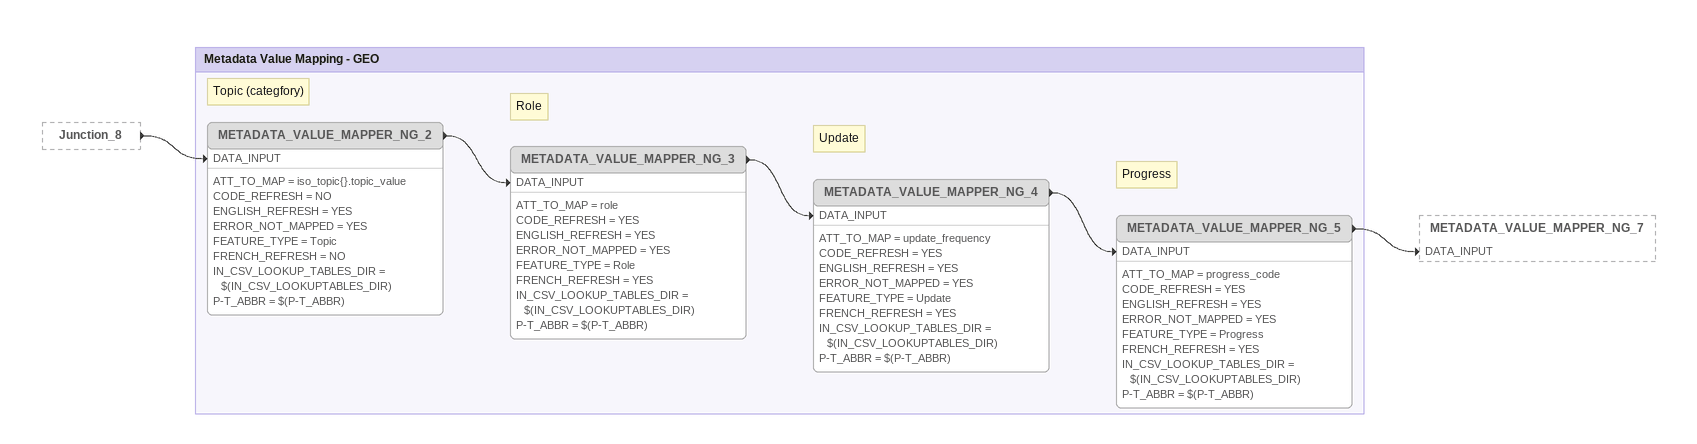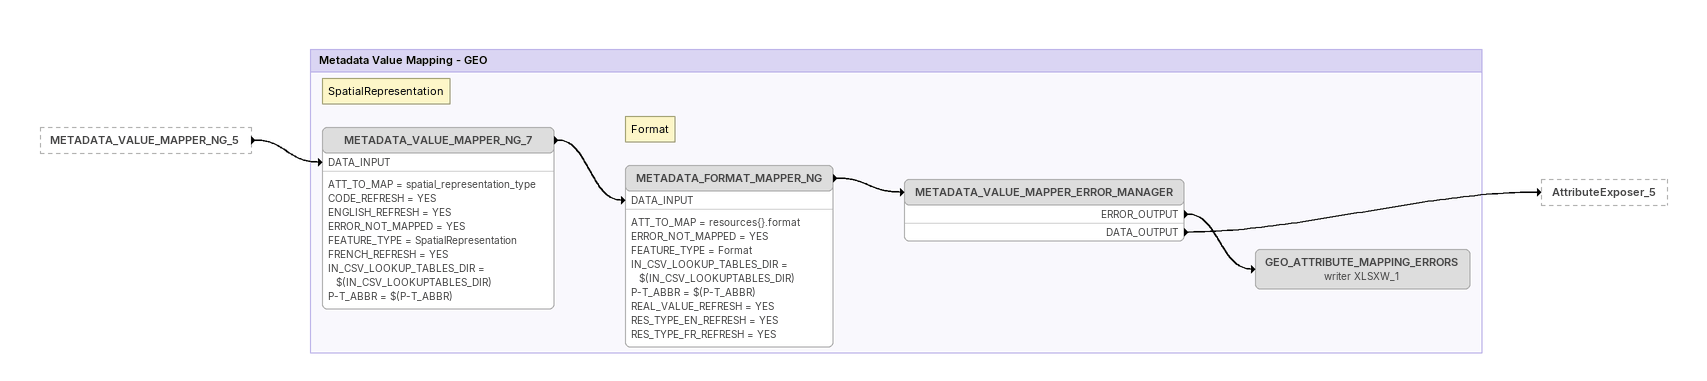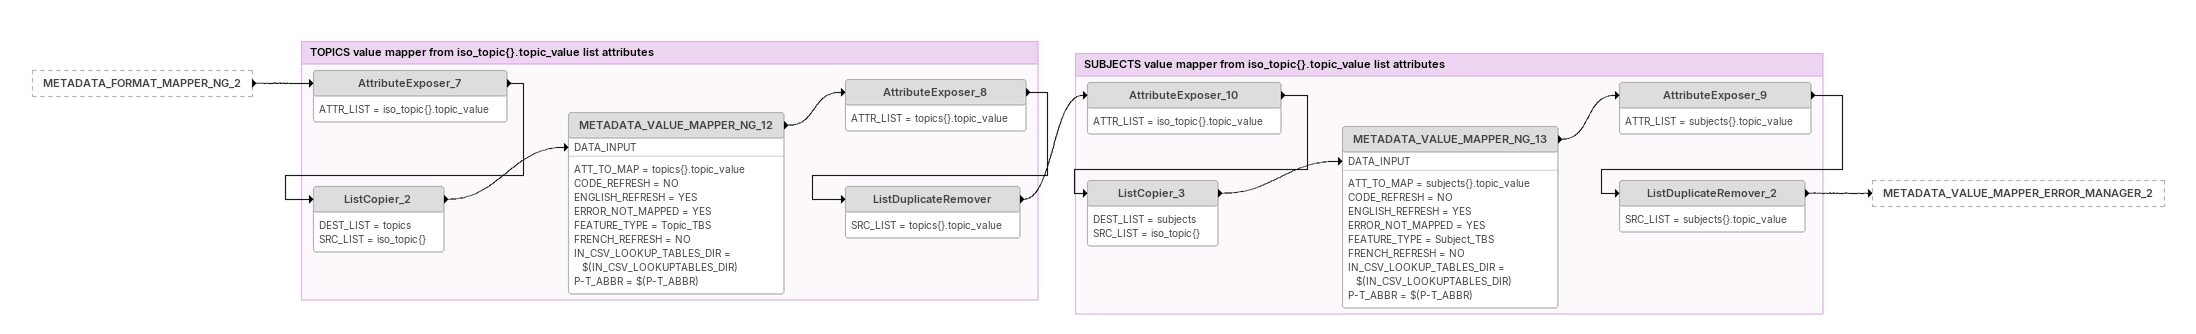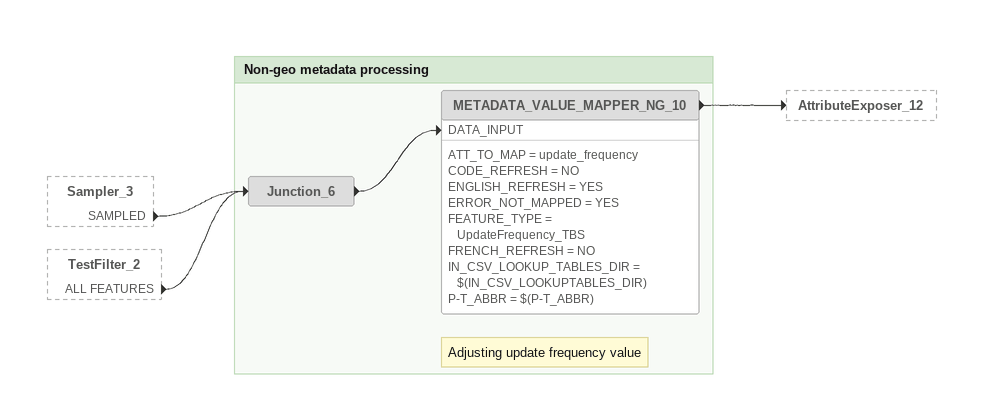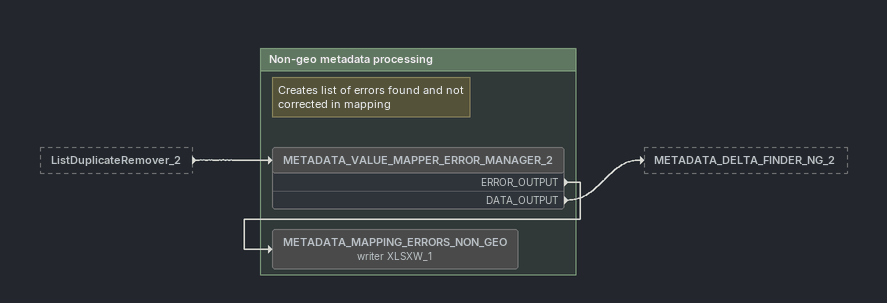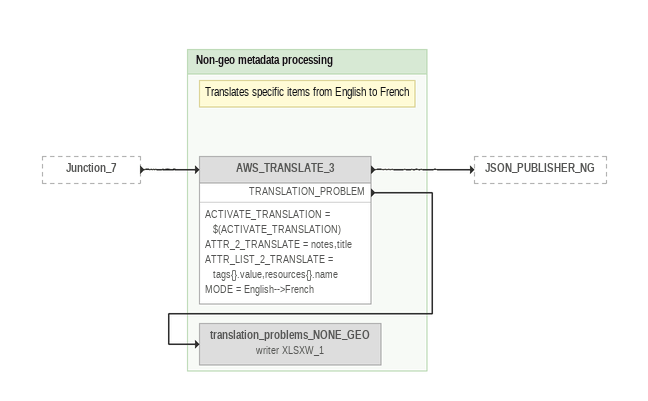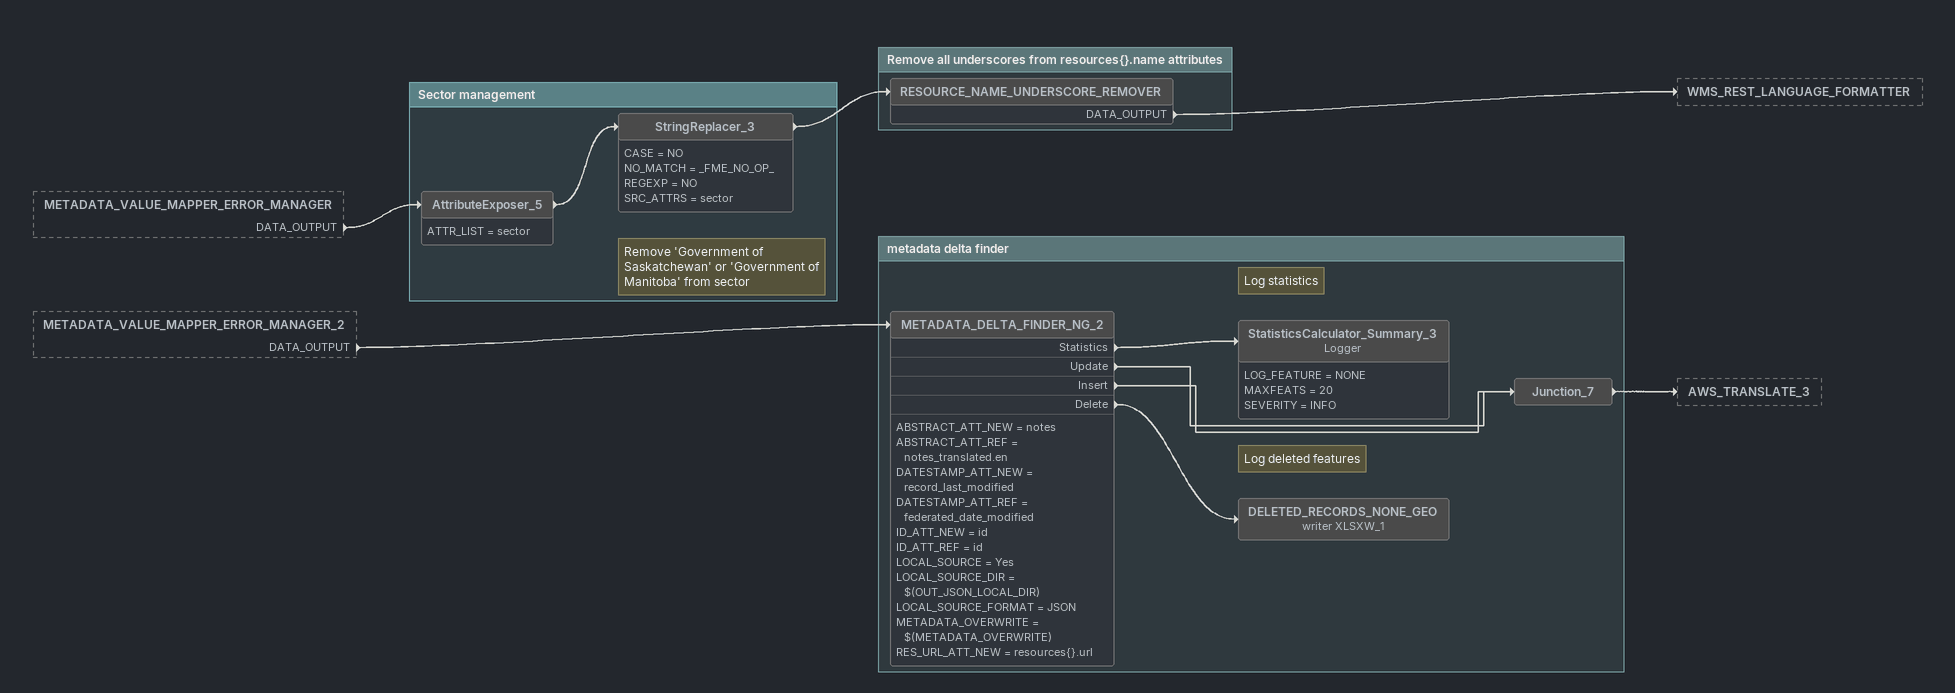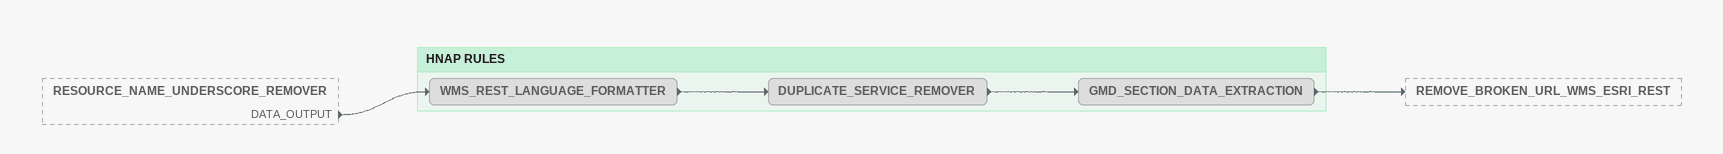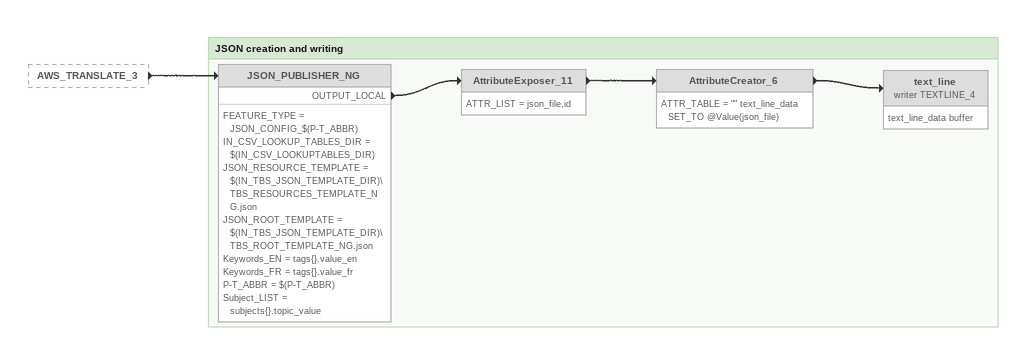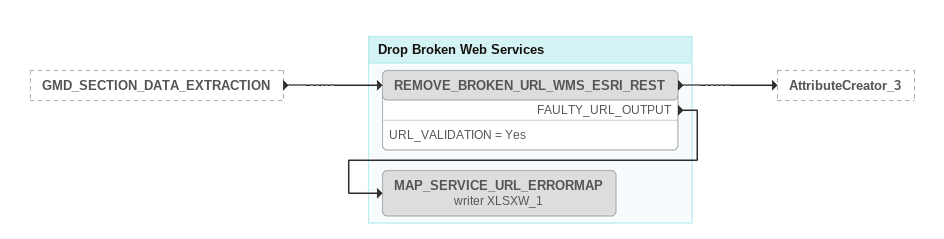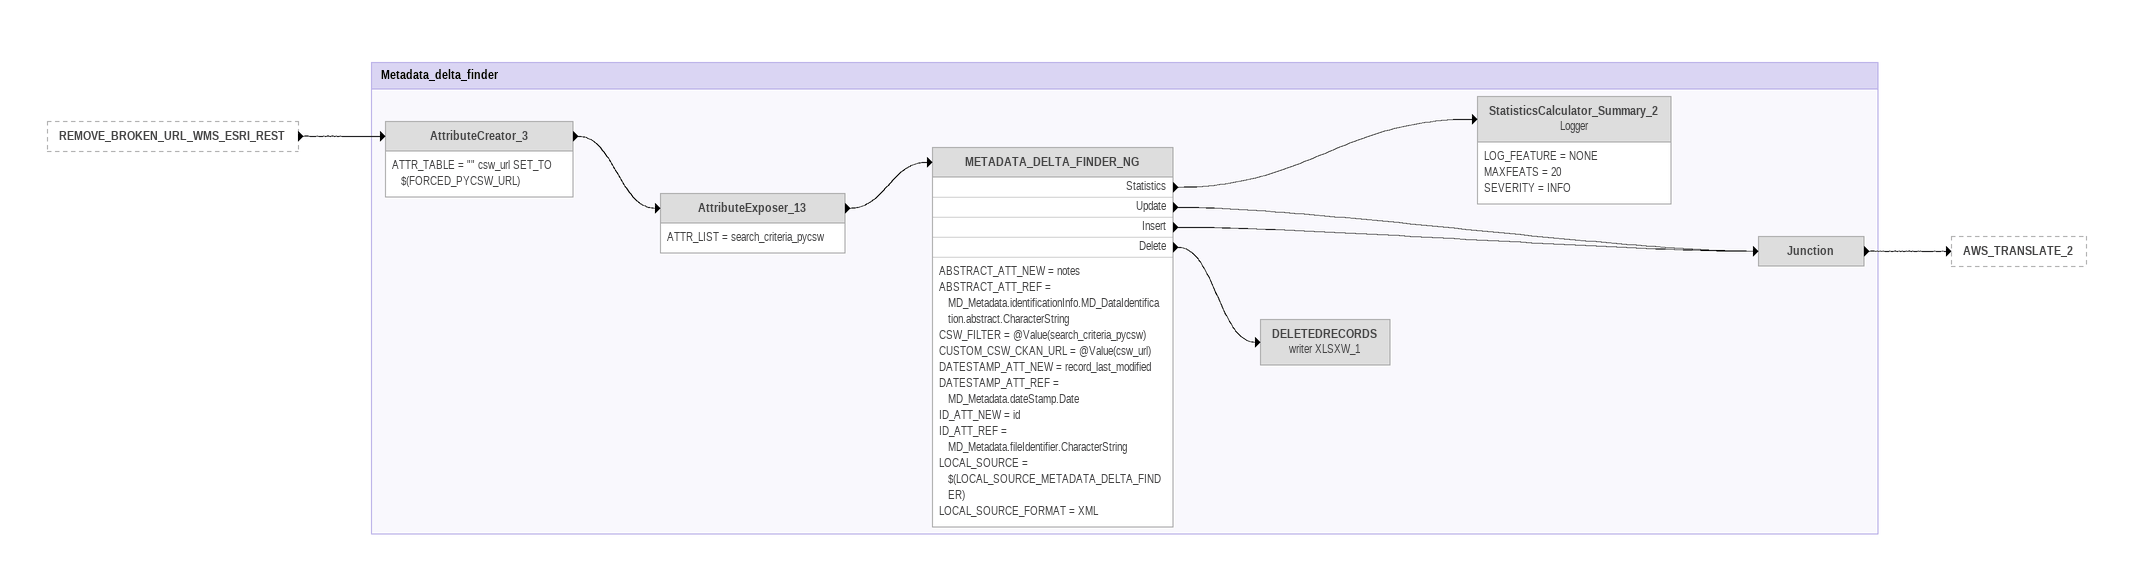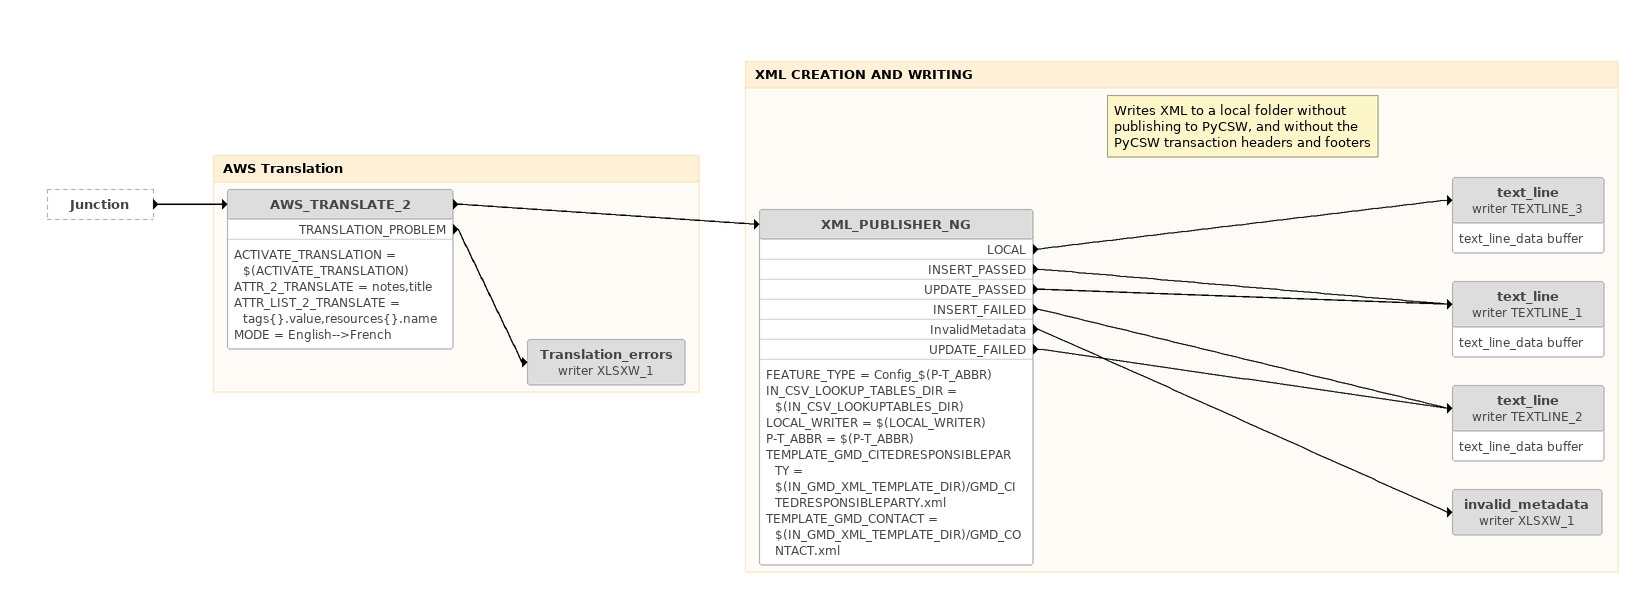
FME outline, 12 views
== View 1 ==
Junction_8 [outside]
    -> METADATA_VALUE_MAPPER_NG_2 [DATA_INPUT]

Bookmark: Metadata Value Mapping - GEO
Note: Topic (categfory)
METADATA_VALUE_MAPPER_NG_2 [off]
    ATT_TO_MAP = iso_topic{}.topic_value
    CODE_REFRESH = NO
    ENGLISH_REFRESH = YES
    ERROR_NOT_MAPPED = YES
    FEATURE_TYPE = Topic
    FRENCH_REFRESH = NO
    IN_CSV_LOOKUP_TABLES_DIR = $(IN_CSV_LOOKUPTABLES_DIR)
    P-T_ABBR = $(P-T_ABBR)
    -> METADATA_VALUE_MAPPER_NG_3 [DATA_INPUT]
Note: Role
METADATA_VALUE_MAPPER_NG_3 [off]
    ATT_TO_MAP = role
    CODE_REFRESH = YES
    ENGLISH_REFRESH = YES
    ERROR_NOT_MAPPED = YES
    FEATURE_TYPE = Role
    FRENCH_REFRESH = YES
    IN_CSV_LOOKUP_TABLES_DIR = $(IN_CSV_LOOKUPTABLES_DIR)
    P-T_ABBR = $(P-T_ABBR)
    -> METADATA_VALUE_MAPPER_NG_4 [DATA_INPUT]
Note: Update
METADATA_VALUE_MAPPER_NG_4 [off]
    ATT_TO_MAP = update_frequency
    CODE_REFRESH = YES
    ENGLISH_REFRESH = YES
    ERROR_NOT_MAPPED = YES
    FEATURE_TYPE = Update
    FRENCH_REFRESH = YES
    IN_CSV_LOOKUP_TABLES_DIR = $(IN_CSV_LOOKUPTABLES_DIR)
    P-T_ABBR = $(P-T_ABBR)
    -> METADATA_VALUE_MAPPER_NG_5 [DATA_INPUT]
Note: Progress
METADATA_VALUE_MAPPER_NG_5 [off]
    ATT_TO_MAP = progress_code
    CODE_REFRESH = YES
    ENGLISH_REFRESH = YES
    ERROR_NOT_MAPPED = YES
    FEATURE_TYPE = Progress
    FRENCH_REFRESH = YES
    IN_CSV_LOOKUP_TABLES_DIR = $(IN_CSV_LOOKUPTABLES_DIR)
    P-T_ABBR = $(P-T_ABBR)
    -> METADATA_VALUE_MAPPER_NG_7 [DATA_INPUT]

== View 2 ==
METADATA_VALUE_MAPPER_NG_5 [outside]
    -> METADATA_VALUE_MAPPER_NG_7 [DATA_INPUT]

Bookmark: Metadata Value Mapping - GEO
Note: SpatialRepresentation
METADATA_VALUE_MAPPER_NG_7 [off]
    ATT_TO_MAP = spatial_representation_type
    CODE_REFRESH = YES
    ENGLISH_REFRESH = YES
    ERROR_NOT_MAPPED = YES
    FEATURE_TYPE = SpatialRepresentation
    FRENCH_REFRESH = YES
    IN_CSV_LOOKUP_TABLES_DIR = $(IN_CSV_LOOKUPTABLES_DIR)
    P-T_ABBR = $(P-T_ABBR)
    -> METADATA_FORMAT_MAPPER_NG [DATA_INPUT]
Note: Format
METADATA_FORMAT_MAPPER_NG [off]
    ATT_TO_MAP = resources{}.format
    ERROR_NOT_MAPPED = YES
    FEATURE_TYPE = Format
    IN_CSV_LOOKUP_TABLES_DIR = $(IN_CSV_LOOKUPTABLES_DIR)
    P-T_ABBR = $(P-T_ABBR)
    REAL_VALUE_REFRESH = YES
    RES_TYPE_EN_REFRESH = YES
    RES_TYPE_FR_REFRESH = YES
    -> METADATA_VALUE_MAPPER_ERROR_MANAGER
METADATA_VALUE_MAPPER_ERROR_MANAGER [off]
    ERROR_OUTPUT -> GEO_ATTRIBUTE_MAPPING_ERRORS (writer XLSXW_1)
    DATA_OUTPUT -> AttributeExposer_5
GEO_ATTRIBUTE_MAPPING_ERRORS (writer XLSXW_1) [off]

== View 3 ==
METADATA_FORMAT_MAPPER_NG_2 [outside]
    -> AttributeExposer_7

Bookmark: TOPICS value mapper from iso_topic{}.topic_value list attributes
AttributeExposer_7 [off]
    ATTR_LIST = iso_topic{}.topic_value
    -> ListCopier_2
ListCopier_2 [off]
    DEST_LIST = topics
    SRC_LIST = iso_topic{}
    -> METADATA_VALUE_MAPPER_NG_12 [DATA_INPUT]
METADATA_VALUE_MAPPER_NG_12 [off]
    ATT_TO_MAP = topics{}.topic_value
    CODE_REFRESH = NO
    ENGLISH_REFRESH = YES
    ERROR_NOT_MAPPED = YES
    FEATURE_TYPE = Topic_TBS
    FRENCH_REFRESH = NO
    IN_CSV_LOOKUP_TABLES_DIR = $(IN_CSV_LOOKUPTABLES_DIR)
    P-T_ABBR = $(P-T_ABBR)
    -> AttributeExposer_8
AttributeExposer_8 [off]
    ATTR_LIST = topics{}.topic_value
    -> ListDuplicateRemover
ListDuplicateRemover [off]
    SRC_LIST = topics{}.topic_value
    -> AttributeExposer_10

Bookmark: SUBJECTS value mapper from iso_topic{}.topic_value list attributes
AttributeExposer_10 [off]
    ATTR_LIST = iso_topic{}.topic_value
    -> ListCopier_3
ListCopier_3 [off]
    DEST_LIST = subjects
    SRC_LIST = iso_topic{}
    -> METADATA_VALUE_MAPPER_NG_13 [DATA_INPUT]
METADATA_VALUE_MAPPER_NG_13 [off]
    ATT_TO_MAP = subjects{}.topic_value
    CODE_REFRESH = NO
    ENGLISH_REFRESH = YES
    ERROR_NOT_MAPPED = YES
    FEATURE_TYPE = Subject_TBS
    FRENCH_REFRESH = NO
    IN_CSV_LOOKUP_TABLES_DIR = $(IN_CSV_LOOKUPTABLES_DIR)
    P-T_ABBR = $(P-T_ABBR)
    -> AttributeExposer_9
AttributeExposer_9 [off]
    ATTR_LIST = subjects{}.topic_value
    -> ListDuplicateRemover_2
ListDuplicateRemover_2 [off]
    SRC_LIST = subjects{}.topic_value
    -> METADATA_VALUE_MAPPER_ERROR_MANAGER_2

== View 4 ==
Sampler_3 [outside]
    SAMPLED -> Junction_6
TestFilter_2 [outside]
    ALL FEATURES -> Junction_6

Bookmark: Non-geo metadata processing
Junction_6 [off]
    -> METADATA_VALUE_MAPPER_NG_10 [DATA_INPUT]
Note: Adjusting update frequency value
METADATA_VALUE_MAPPER_NG_10 [off]
    ATT_TO_MAP = update_frequency
    CODE_REFRESH = NO
    ENGLISH_REFRESH = YES
    ERROR_NOT_MAPPED = YES
    FEATURE_TYPE = UpdateFrequency_TBS
    FRENCH_REFRESH = NO
    IN_CSV_LOOKUP_TABLES_DIR = $(IN_CSV_LOOKUPTABLES_DIR)
    P-T_ABBR = $(P-T_ABBR)
    -> AttributeExposer_12

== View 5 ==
ListDuplicateRemover_2 [outside]
    -> METADATA_VALUE_MAPPER_ERROR_MANAGER_2

Bookmark: Non-geo metadata processing
Note: Creates list of errors found and not corrected in mapping
METADATA_VALUE_MAPPER_ERROR_MANAGER_2 [off]
    ERROR_OUTPUT -> METADATA_MAPPING_ERRORS_NON_GEO (writer XLSXW_1)
    DATA_OUTPUT -> METADATA_DELTA_FINDER_NG_2
METADATA_MAPPING_ERRORS_NON_GEO (writer XLSXW_1) [off]

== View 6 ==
Junction_7 [outside]
    -> AWS_TRANSLATE_3

Bookmark: Non-geo metadata processing
Note: Translates specific items from English to French
AWS_TRANSLATE_3 [off]
    ACTIVATE_TRANSLATION = $(ACTIVATE_TRANSLATION)
    ATTR_2_TRANSLATE = notes,title
    ATTR_LIST_2_TRANSLATE = tags{}.value,resources{}.name
    MODE = English-->French
    -> JSON_PUBLISHER_NG
    TRANSLATION_PROBLEM -> translation_problems_NONE_GEO (writer XLSXW_1)
translation_problems_NONE_GEO (writer XLSXW_1) [off]

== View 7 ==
METADATA_VALUE_MAPPER_ERROR_MANAGER [outside]
    DATA_OUTPUT -> AttributeExposer_5
METADATA_VALUE_MAPPER_ERROR_MANAGER_2 [outside]
    DATA_OUTPUT -> METADATA_DELTA_FINDER_NG_2

Bookmark: Sector management
AttributeExposer_5 [off]
    ATTR_LIST = sector
    -> StringReplacer_3
Note: Remove 'Government of Saskatchewan' or 'Government of Manitoba' from sector
StringReplacer_3 [off]
    CASE = NO
    NO_MATCH = _FME_NO_OP_
    REGEXP = NO
    SRC_ATTRS = sector
    -> RESOURCE_NAME_UNDERSCORE_REMOVER

Bookmark: Remove all underscores from resources{}.name attributes
RESOURCE_NAME_UNDERSCORE_REMOVER [off]
    DATA_OUTPUT -> WMS_REST_LANGUAGE_FORMATTER

Bookmark: metadata delta finder
METADATA_DELTA_FINDER_NG_2 [off]
    ABSTRACT_ATT_NEW = notes
    ABSTRACT_ATT_REF = notes_translated.en
    DATESTAMP_ATT_NEW = record_last_modified
    DATESTAMP_ATT_REF = federated_date_modified
    ID_ATT_NEW = id
    ID_ATT_REF = id
    LOCAL_SOURCE = Yes
    LOCAL_SOURCE_DIR = $(OUT_JSON_LOCAL_DIR)
    LOCAL_SOURCE_FORMAT = JSON
    METADATA_OVERWRITE = $(METADATA_OVERWRITE)
    RES_URL_ATT_NEW = resources{}.url
    Statistics -> StatisticsCalculator_Summary_3
    Update -> Junction_7
    Insert -> Junction_7
    Delete -> DELETED_RECORDS_NONE_GEO (writer XLSXW_1)
Note: Log statistics
StatisticsCalculator_Summary_3: Logger [off]
    LOG_FEATURE = NONE
    MAXFEATS = 20
    SEVERITY = INFO
Junction_7 [off]
    -> AWS_TRANSLATE_3
Note: Log deleted features
DELETED_RECORDS_NONE_GEO (writer XLSXW_1) [off]

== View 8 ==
RESOURCE_NAME_UNDERSCORE_REMOVER [outside]
    DATA_OUTPUT -> WMS_REST_LANGUAGE_FORMATTER

Bookmark: HNAP RULES
WMS_REST_LANGUAGE_FORMATTER [off]
    -> DUPLICATE_SERVICE_REMOVER
DUPLICATE_SERVICE_REMOVER [off]
    -> GMD_SECTION_DATA_EXTRACTION
GMD_SECTION_DATA_EXTRACTION [off]
    -> REMOVE_BROKEN_URL_WMS_ESRI_REST

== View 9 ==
AWS_TRANSLATE_3 [outside]
    -> JSON_PUBLISHER_NG

Bookmark: JSON creation and writing
JSON_PUBLISHER_NG [off]
    FEATURE_TYPE = JSON_CONFIG_$(P-T_ABBR)
    IN_CSV_LOOKUP_TABLES_DIR = $(IN_CSV_LOOKUPTABLES_DIR)
    JSON_RESOURCE_TEMPLATE = $(IN_TBS_JSON_TEMPLATE_DIR)\TBS_RESOURCES_TEMPLATE_NG.json
    JSON_ROOT_TEMPLATE = $(IN_TBS_JSON_TEMPLATE_DIR)\TBS_ROOT_TEMPLATE_NG.json
    Keywords_EN = tags{}.value_en
    Keywords_FR = tags{}.value_fr
    P-T_ABBR = $(P-T_ABBR)
    Subject_LIST = subjects{}.topic_value
    OUTPUT_LOCAL -> AttributeExposer_11
AttributeExposer_11 [off]
    ATTR_LIST = json_file,id
    -> AttributeCreator_6
AttributeCreator_6 [off]
    ATTR_TABLE = "" text_line_data SET_TO @Value(json_file)
    -> text_line (writer TEXTLINE_4)
text_line (writer TEXTLINE_4) [off]
    attributes: text_line_data buffer

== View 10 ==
GMD_SECTION_DATA_EXTRACTION [outside]
    -> REMOVE_BROKEN_URL_WMS_ESRI_REST

Bookmark: Drop Broken Web Services
REMOVE_BROKEN_URL_WMS_ESRI_REST [off]
    URL_VALIDATION = Yes
    -> AttributeCreator_3
    FAULTY_URL_OUTPUT -> MAP_SERVICE_URL_ERRORMAP (writer XLSXW_1)
MAP_SERVICE_URL_ERRORMAP (writer XLSXW_1) [off]

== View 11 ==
REMOVE_BROKEN_URL_WMS_ESRI_REST [outside]
    -> AttributeCreator_3

Bookmark: Metadata_delta_finder
AttributeCreator_3 [off]
    ATTR_TABLE = "" csw_url SET_TO $(FORCED_PYCSW_URL)
    -> AttributeExposer_13
AttributeExposer_13 [off]
    ATTR_LIST = search_criteria_pycsw
    -> METADATA_DELTA_FINDER_NG
METADATA_DELTA_FINDER_NG [off]
    ABSTRACT_ATT_NEW = notes
    ABSTRACT_ATT_REF = MD_Metadata.identificationInfo.MD_DataIdentification.abstract.CharacterString
    CSW_FILTER = @Value(search_criteria_pycsw)
    CUSTOM_CSW_CKAN_URL = @Value(csw_url)
    DATESTAMP_ATT_NEW = record_last_modified
    DATESTAMP_ATT_REF = MD_Metadata.dateStamp.Date
    ID_ATT_NEW = id
    ID_ATT_REF = MD_Metadata.fileIdentifier.CharacterString
    LOCAL_SOURCE = $(LOCAL_SOURCE_METADATA_DELTA_FINDER)
    LOCAL_SOURCE_FORMAT = XML
    Statistics -> StatisticsCalculator_Summary_2
    Update -> Junction
    Insert -> Junction
    Delete -> DELETEDRECORDS (writer XLSXW_1)
StatisticsCalculator_Summary_2: Logger [off]
    LOG_FEATURE = NONE
    MAXFEATS = 20
    SEVERITY = INFO
Junction [off]
    -> AWS_TRANSLATE_2
DELETEDRECORDS (writer XLSXW_1) [off]

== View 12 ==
Junction [outside]
    -> AWS_TRANSLATE_2

Bookmark: AWS Translation
AWS_TRANSLATE_2 [off]
    ACTIVATE_TRANSLATION = $(ACTIVATE_TRANSLATION)
    ATTR_2_TRANSLATE = notes,title
    ATTR_LIST_2_TRANSLATE = tags{}.value,resources{}.name
    MODE = English-->French
    -> XML_PUBLISHER_NG
    TRANSLATION_PROBLEM -> Translation_errors (writer XLSXW_1)
Translation_errors (writer XLSXW_1) [off]

Bookmark: XML CREATION AND WRITING
XML_PUBLISHER_NG [off]
    FEATURE_TYPE = Config_$(P-T_ABBR)
    IN_CSV_LOOKUP_TABLES_DIR = $(IN_CSV_LOOKUPTABLES_DIR)
    LOCAL_WRITER = $(LOCAL_WRITER)
    P-T_ABBR = $(P-T_ABBR)
    TEMPLATE_GMD_CITEDRESPONSIBLEPARTY = $(IN_GMD_XML_TEMPLATE_DIR)/GMD_CITEDRESPONSIBLEPARTY.xml
    TEMPLATE_GMD_CONTACT = $(IN_GMD_XML_TEMPLATE_DIR)/GMD_CONTACT.xml
    LOCAL -> text_line (writer TEXTLINE_3)
    INSERT_PASSED -> text_line (writer TEXTLINE_1)
    UPDATE_PASSED -> text_line (writer TEXTLINE_1)
    INSERT_FAILED -> text_line (writer TEXTLINE_2)
    InvalidMetadata -> invalid_metadata (writer XLSXW_1)
    UPDATE_FAILED -> text_line (writer TEXTLINE_2)
Note: Writes XML to a local folder without publishing to PyCSW, and without the PyCSW transaction headers and footers
text_line (writer TEXTLINE_3) [off]
    attributes: text_line_data buffer
text_line (writer TEXTLINE_1) [off]
    attributes: text_line_data buffer
text_line (writer TEXTLINE_2) [off]
    attributes: text_line_data buffer
invalid_metadata (writer XLSXW_1) [off]
